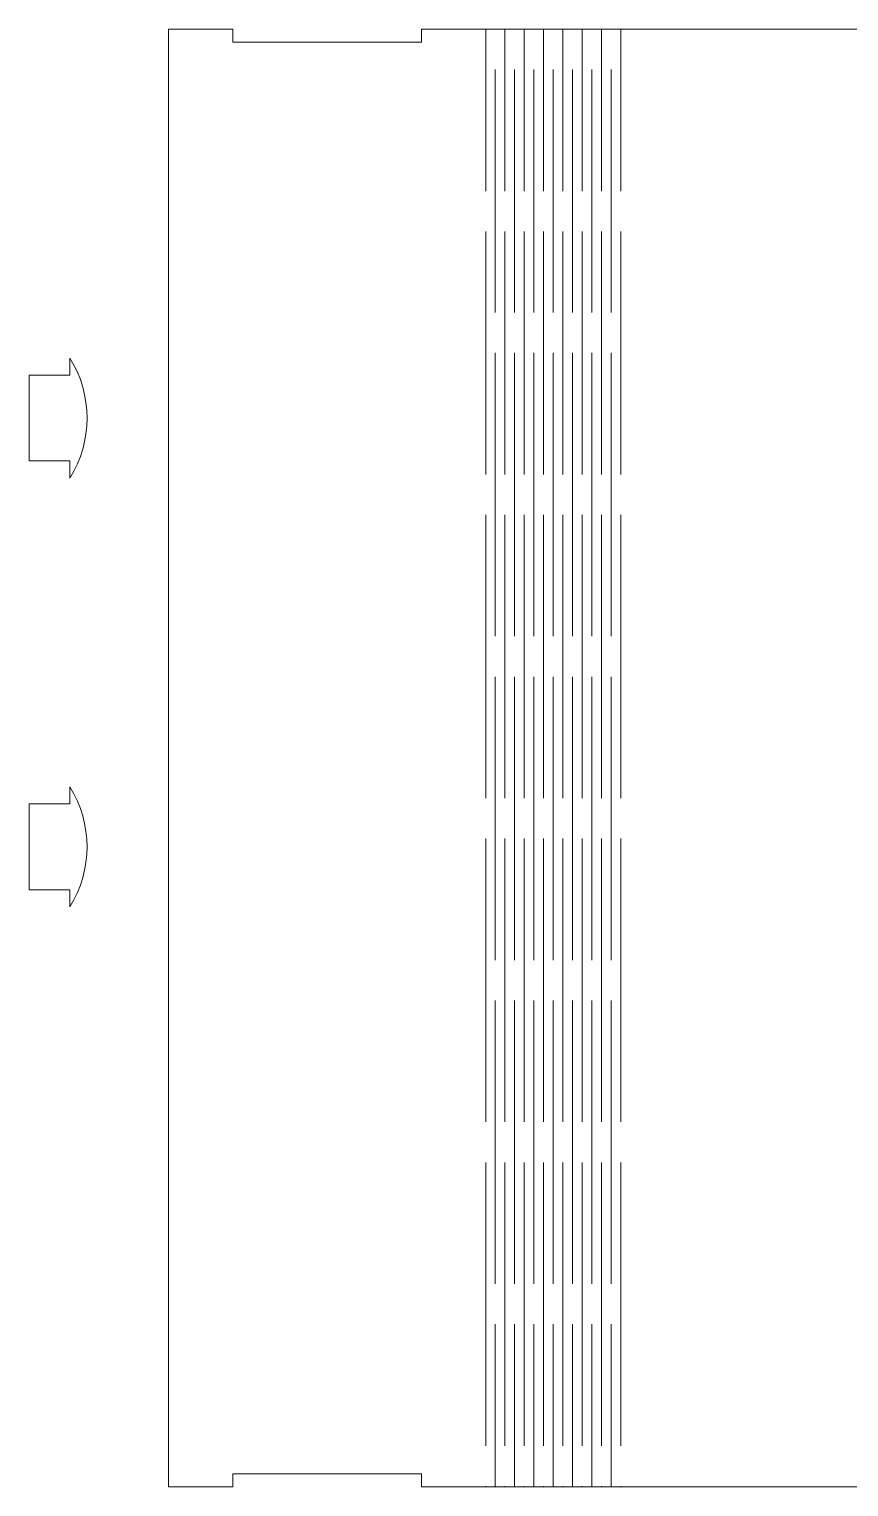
# Model space of a CAD drawing. Header units: millimetres. Extents: x 4995 to 6115, y 1462 to 2377.
# Drawn here: x 5697.4 to 5888.5, y 1907.9 to 2247.9 of the extents above; entities that cross this region are included whole.
import ezdxf

# ---------------------------------------------------------------- set-up
doc = ezdxf.new("R2010")
doc.units = ezdxf.units.MM
doc.header["$MEASUREMENT"] = 0
doc.layers.add('Camada 1', color=7, linetype='Continuous')

msp = doc.modelspace()

# ---------------------------------------------------------------- linework, layer by layer
at = {"layer": 'Camada 1', "color": 250, "lineweight": 20}
for points, knots in [([(5835.3474, 1907.9119), (5956.6726, 1907.9119), (5985.7502, 1907.9115), (6115.3475, 1907.9115), (6115.3475, 1907.9115), (6115.3475, 1907.9115), (6115.3475, 2247.9115), (6115.3475, 2247.9115), (6115.3475, 2247.9115), (5985.5991, 2247.9115), (5956.9861, 2247.9115), (5835.3474, 2247.9115), (5835.3474, 2247.9115), (5824.9192, 2247.9115), (5814.2756, 2247.9115), (5803.8474, 2247.9115), (5803.8474, 2247.9115), (5803.8474, 2247.9115), (5788.8474, 2247.9115), (5788.8474, 2247.9115), (5788.8474, 2247.9115), (5788.8474, 2247.9115), (5788.8474, 2244.9117), (5788.8474, 2244.9117), (5788.8474, 2244.9117), (5788.8474, 2244.9117), (5744.8474, 2244.9117), (5744.8474, 2244.9117), (5744.8474, 2244.9117), (5744.8474, 2244.9117), (5744.8474, 2247.9115), (5744.8474, 2247.9115), (5744.8474, 2247.9115), (5744.8474, 2247.9115), (5729.8474, 2247.9115), (5729.8474, 2247.9115), (5729.8474, 2247.9115), (5729.8474, 2247.9115), (5729.8474, 1907.9119), (5729.8474, 1907.9119), (5729.8474, 1907.9119), (5729.8474, 1907.9119), (5744.8474, 1907.9119), (5744.8474, 1907.9119), (5744.8474, 1907.9119), (5744.8474, 1907.9119), (5744.8474, 1910.9117), (5744.8474, 1910.9117), (5744.8474, 1910.9117), (5744.8474, 1910.9117), (5788.8474, 1910.9117), (5788.8474, 1910.9117), (5788.8474, 1910.9117), (5788.8474, 1910.9117), (5788.8474, 1907.9119), (5788.8474, 1907.9119), (5788.8474, 1907.9119), (5788.8474, 1907.9119), (5803.8474, 1907.9119), (5803.8474, 1907.9119), (5803.8474, 1907.9119), (5814.2756, 1907.9119), (5824.9192, 1907.9119), (5835.3474, 1907.9119)], [0, 0, 0, 0, 0.05882353, 0.05882353, 0.05882353, 0.05882353, 0.11764706, 0.11764706, 0.11764706, 0.11764706, 0.17647059, 0.17647059, 0.17647059, 0.17647059, 0.23529412, 0.23529412, 0.23529412, 0.23529412, 0.29411765, 0.29411765, 0.29411765, 0.29411765, 0.35294118, 0.35294118, 0.35294118, 0.35294118, 0.41176471, 0.41176471, 0.41176471, 0.41176471, 0.47058824, 0.47058824, 0.47058824, 0.47058824, 0.52941176, 0.52941176, 0.52941176, 0.52941176, 0.58823529, 0.58823529, 0.58823529, 0.58823529, 0.64705882, 0.64705882, 0.64705882, 0.64705882, 0.70588235, 0.70588235, 0.70588235, 0.70588235, 0.76470588, 0.76470588, 0.76470588, 0.76470588, 0.82352941, 0.82352941, 0.82352941, 0.82352941, 0.88235294, 0.88235294, 0.88235294, 0.88235294, 1, 1, 1, 1]), ([(5706.8812, 2143.1935), (5712.2145, 2151.7649), (5712.2145, 2162.6221), (5706.8812, 2171.1935), (5706.8812, 2171.1935), (5706.8812, 2171.1935), (5706.8812, 2167.1935), (5706.8812, 2167.1935), (5706.8812, 2167.1935), (5706.8812, 2167.1935), (5697.3812, 2167.1935), (5697.3812, 2167.1935), (5697.3812, 2167.1935), (5697.3812, 2167.1935), (5697.3812, 2147.1935), (5697.3812, 2147.1935), (5697.3812, 2147.1935), (5697.3812, 2147.1935), (5706.8812, 2147.1935), (5706.8812, 2147.1935), (5706.8812, 2147.1935), (5706.8812, 2147.1935), (5706.8812, 2143.1935), (5706.8812, 2143.1935)], [0, 0, 0, 0, 0.14285714, 0.14285714, 0.14285714, 0.14285714, 0.28571429, 0.28571429, 0.28571429, 0.28571429, 0.42857143, 0.42857143, 0.42857143, 0.42857143, 0.57142857, 0.57142857, 0.57142857, 0.57142857, 0.71428571, 0.71428571, 0.71428571, 0.71428571, 1, 1, 1, 1]), ([(5706.8812, 2043.1935), (5712.2145, 2051.7649), (5712.2145, 2062.6221), (5706.8812, 2071.1935), (5706.8812, 2071.1935), (5706.8812, 2071.1935), (5706.8812, 2067.1935), (5706.8812, 2067.1935), (5706.8812, 2067.1935), (5706.8812, 2067.1935), (5697.3812, 2067.1935), (5697.3812, 2067.1935), (5697.3812, 2067.1935), (5697.3812, 2067.1935), (5697.3812, 2047.1935), (5697.3812, 2047.1935), (5697.3812, 2047.1935), (5697.3812, 2047.1935), (5706.8812, 2047.1935), (5706.8812, 2047.1935), (5706.8812, 2047.1935), (5706.8812, 2047.1935), (5706.8812, 2043.1935), (5706.8812, 2043.1935)], [0, 0, 0, 0, 0.14285714, 0.14285714, 0.14285714, 0.14285714, 0.28571429, 0.28571429, 0.28571429, 0.28571429, 0.42857143, 0.42857143, 0.42857143, 0.42857143, 0.57142857, 0.57142857, 0.57142857, 0.57142857, 0.71428571, 0.71428571, 0.71428571, 0.71428571, 1, 1, 1, 1])]:
    msp.add_open_spline(points, degree=3, knots=knots, dxfattribs=at)
for points in [[(5803.8474, 2247.9115), (5803.8474, 2247.9115), (5803.8474, 2210.1512), (5803.8474, 2210.1512)], [(5808.3474, 2247.9115), (5808.3474, 2247.9115), (5808.3474, 2210.1512), (5808.3474, 2210.1512)], [(5812.8475, 2247.9115), (5812.8475, 2247.9115), (5812.8475, 2210.1512), (5812.8475, 2210.1512)], [(5817.3475, 2247.9115), (5817.3475, 2247.9115), (5817.3475, 2210.1512), (5817.3475, 2210.1512)], [(5821.8473, 2247.9115), (5821.8473, 2247.9115), (5821.8473, 2210.1512), (5821.8473, 2210.1512)], [(5826.3473, 2247.9115), (5826.3473, 2247.9115), (5826.3473, 2210.1512), (5826.3473, 2210.1512)], [(5830.8474, 2247.9115), (5830.8474, 2247.9115), (5830.8474, 2210.1512), (5830.8474, 2210.1512)], [(5835.3474, 2247.9115), (5835.3474, 2247.9115), (5835.3474, 2210.1512), (5835.3474, 2210.1512)], [(5806.0975, 2181.8296), (5806.0975, 2181.8296), (5806.0975, 2238.4714), (5806.0975, 2238.4714)], [(5810.5976, 2181.8296), (5810.5976, 2181.8296), (5810.5976, 2238.4714), (5810.5976, 2238.4714)], [(5815.0976, 2181.8296), (5815.0976, 2181.8296), (5815.0976, 2238.4714), (5815.0976, 2238.4714)], [(5819.5974, 2181.8296), (5819.5974, 2181.8296), (5819.5974, 2238.4714), (5819.5974, 2238.4714)], [(5824.0972, 2181.8296), (5824.0972, 2181.8296), (5824.0972, 2238.4714), (5824.0972, 2238.4714)], [(5828.5972, 2181.8296), (5828.5972, 2181.8296), (5828.5972, 2238.4714), (5828.5972, 2238.4714)], [(5833.0973, 2181.8296), (5833.0973, 2181.8296), (5833.0973, 2238.4714), (5833.0973, 2238.4714)], [(5803.8474, 2200.7111), (5803.8474, 2200.7111), (5803.8474, 2144.0693), (5803.8474, 2144.0693)], [(5808.3474, 2200.7111), (5808.3474, 2200.7111), (5808.3474, 2144.0693), (5808.3474, 2144.0693)], [(5812.8475, 2200.7111), (5812.8475, 2200.7111), (5812.8475, 2144.0693), (5812.8475, 2144.0693)], [(5817.3475, 2200.7111), (5817.3475, 2200.7111), (5817.3475, 2144.0693), (5817.3475, 2144.0693)], [(5821.8473, 2200.7111), (5821.8473, 2200.7111), (5821.8473, 2144.0693), (5821.8473, 2144.0693)], [(5826.3473, 2200.7111), (5826.3473, 2200.7111), (5826.3473, 2144.0693), (5826.3473, 2144.0693)], [(5830.8474, 2200.7111), (5830.8474, 2200.7111), (5830.8474, 2144.0693), (5830.8474, 2144.0693)], [(5835.3474, 2200.7111), (5835.3474, 2200.7111), (5835.3474, 2144.0693), (5835.3474, 2144.0693)], [(5806.0975, 2106.3091), (5806.0975, 2106.3091), (5806.0975, 2172.3895), (5806.0975, 2172.3895)], [(5810.5976, 2106.3091), (5810.5976, 2106.3091), (5810.5976, 2172.3895), (5810.5976, 2172.3895)], [(5815.0976, 2106.3091), (5815.0976, 2106.3091), (5815.0976, 2172.3895), (5815.0976, 2172.3895)], [(5819.5974, 2106.3091), (5819.5974, 2106.3091), (5819.5974, 2172.3895), (5819.5974, 2172.3895)], [(5824.0972, 2106.3091), (5824.0972, 2106.3091), (5824.0972, 2172.3895), (5824.0972, 2172.3895)], [(5828.5972, 2106.3091), (5828.5972, 2106.3091), (5828.5972, 2172.3895), (5828.5972, 2172.3895)], [(5833.0973, 2106.3091), (5833.0973, 2106.3091), (5833.0973, 2172.3895), (5833.0973, 2172.3895)], [(5803.8474, 2134.6292), (5803.8474, 2134.6292), (5803.8474, 2068.5484), (5803.8474, 2068.5484)], [(5808.3474, 2134.6292), (5808.3474, 2134.6292), (5808.3474, 2068.5484), (5808.3474, 2068.5484)], [(5812.8475, 2134.6292), (5812.8475, 2134.6292), (5812.8475, 2068.5484), (5812.8475, 2068.5484)], [(5817.3475, 2134.6292), (5817.3475, 2134.6292), (5817.3475, 2068.5484), (5817.3475, 2068.5484)], [(5821.8473, 2134.6292), (5821.8473, 2134.6292), (5821.8473, 2068.5484), (5821.8473, 2068.5484)], [(5826.3473, 2134.6292), (5826.3473, 2134.6292), (5826.3473, 2068.5484), (5826.3473, 2068.5484)], [(5830.8474, 2134.6292), (5830.8474, 2134.6292), (5830.8474, 2068.5484), (5830.8474, 2068.5484)], [(5835.3474, 2134.6292), (5835.3474, 2134.6292), (5835.3474, 2068.5484), (5835.3474, 2068.5484)], [(5806.0975, 2030.7882), (5806.0975, 2030.7882), (5806.0975, 2096.8689), (5806.0975, 2096.8689)], [(5810.5976, 2030.7882), (5810.5976, 2030.7882), (5810.5976, 2096.8689), (5810.5976, 2096.8689)], [(5815.0976, 2030.7882), (5815.0976, 2030.7882), (5815.0976, 2096.8689), (5815.0976, 2096.8689)], [(5819.5974, 2030.7882), (5819.5974, 2030.7882), (5819.5974, 2096.8689), (5819.5974, 2096.8689)], [(5824.0972, 2030.7882), (5824.0972, 2030.7882), (5824.0972, 2096.8689), (5824.0972, 2096.8689)], [(5828.5972, 2030.7882), (5828.5972, 2030.7882), (5828.5972, 2096.8689), (5828.5972, 2096.8689)], [(5833.0973, 2030.7882), (5833.0973, 2030.7882), (5833.0973, 2096.8689), (5833.0973, 2096.8689)], [(5803.8474, 2059.1083), (5803.8474, 2059.1083), (5803.8474, 1993.0276), (5803.8474, 1993.0276)], [(5808.3474, 2059.1083), (5808.3474, 2059.1083), (5808.3474, 1993.0276), (5808.3474, 1993.0276)], [(5812.8475, 2059.1083), (5812.8475, 2059.1083), (5812.8475, 1993.0276), (5812.8475, 1993.0276)], [(5817.3475, 2059.1083), (5817.3475, 2059.1083), (5817.3475, 1993.0276), (5817.3475, 1993.0276)], [(5821.8473, 2059.1083), (5821.8473, 2059.1083), (5821.8473, 1993.0276), (5821.8473, 1993.0276)], [(5826.3473, 2059.1083), (5826.3473, 2059.1083), (5826.3473, 1993.0276), (5826.3473, 1993.0276)], [(5830.8474, 2059.1083), (5830.8474, 2059.1083), (5830.8474, 1993.0276), (5830.8474, 1993.0276)], [(5835.3474, 2059.1083), (5835.3474, 2059.1083), (5835.3474, 1993.0276), (5835.3474, 1993.0276)], [(5806.0975, 1955.2668), (5806.0975, 1955.2668), (5806.0975, 2021.348), (5806.0975, 2021.348)], [(5810.5976, 1955.2668), (5810.5976, 1955.2668), (5810.5976, 2021.348), (5810.5976, 2021.348)], [(5815.0976, 1955.2668), (5815.0976, 1955.2668), (5815.0976, 2021.348), (5815.0976, 2021.348)], [(5819.5974, 1955.2668), (5819.5974, 1955.2668), (5819.5974, 2021.348), (5819.5974, 2021.348)], [(5824.0972, 1955.2668), (5824.0972, 1955.2668), (5824.0972, 2021.348), (5824.0972, 2021.348)], [(5828.5972, 1955.2668), (5828.5972, 1955.2668), (5828.5972, 2021.348), (5828.5972, 2021.348)], [(5833.0973, 1955.2668), (5833.0973, 1955.2668), (5833.0973, 2021.348), (5833.0973, 2021.348)], [(5803.8474, 1983.5875), (5803.8474, 1983.5875), (5803.8474, 1917.5061), (5803.8474, 1917.5061)], [(5808.3474, 1983.5875), (5808.3474, 1983.5875), (5808.3474, 1917.5061), (5808.3474, 1917.5061)], [(5812.8475, 1983.5875), (5812.8475, 1983.5875), (5812.8475, 1917.5061), (5812.8475, 1917.5061)], [(5817.3475, 1983.5875), (5817.3475, 1983.5875), (5817.3475, 1917.5061), (5817.3475, 1917.5061)], [(5821.8473, 1983.5875), (5821.8473, 1983.5875), (5821.8473, 1917.5061), (5821.8473, 1917.5061)], [(5826.3473, 1983.5875), (5826.3473, 1983.5875), (5826.3473, 1917.5061), (5826.3473, 1917.5061)], [(5830.8474, 1983.5875), (5830.8474, 1983.5875), (5830.8474, 1917.5061), (5830.8474, 1917.5061)], [(5835.3474, 1983.5875), (5835.3474, 1983.5875), (5835.3474, 1917.5061), (5835.3474, 1917.5061)], [(5806.0975, 1907.9115), (5806.0975, 1907.9115), (5806.0975, 1945.8267), (5806.0975, 1945.8267)], [(5810.5975, 1907.9115), (5810.5975, 1907.9115), (5810.5975, 1945.8267), (5810.5975, 1945.8267)], [(5815.0976, 1907.9115), (5815.0976, 1907.9115), (5815.0976, 1945.8267), (5815.0976, 1945.8267)], [(5819.5974, 1907.9115), (5819.5974, 1907.9115), (5819.5974, 1945.8267), (5819.5974, 1945.8267)], [(5824.0972, 1907.9115), (5824.0972, 1907.9115), (5824.0972, 1945.8267), (5824.0972, 1945.8267)], [(5828.5973, 1907.9115), (5828.5973, 1907.9115), (5828.5973, 1945.8267), (5828.5973, 1945.8267)], [(5833.0973, 1907.9115), (5833.0973, 1907.9115), (5833.0973, 1945.8267), (5833.0973, 1945.8267)], [(5803.8474, 1908.0661), (5803.8474, 1908.0661), (5803.8474, 1907.9115), (5803.8474, 1907.9115)], [(5808.3474, 1908.0661), (5808.3474, 1908.0661), (5808.3474, 1907.9115), (5808.3474, 1907.9115)], [(5812.8475, 1908.0661), (5812.8475, 1908.0661), (5812.8475, 1907.9115), (5812.8475, 1907.9115)], [(5817.3475, 1908.0661), (5817.3475, 1908.0661), (5817.3475, 1907.9115), (5817.3475, 1907.9115)], [(5821.8473, 1908.0661), (5821.8473, 1908.0661), (5821.8473, 1907.9115), (5821.8473, 1907.9115)], [(5826.3473, 1908.0661), (5826.3473, 1908.0661), (5826.3473, 1907.9115), (5826.3473, 1907.9115)], [(5830.8474, 1908.0661), (5830.8474, 1908.0661), (5830.8474, 1907.9115), (5830.8474, 1907.9115)], [(5835.3474, 1908.0661), (5835.3474, 1908.0661), (5835.3474, 1907.9115), (5835.3474, 1907.9115)]]:
    msp.add_open_spline(points, degree=3, dxfattribs=at)

doc.saveas('drawing.dxf')
